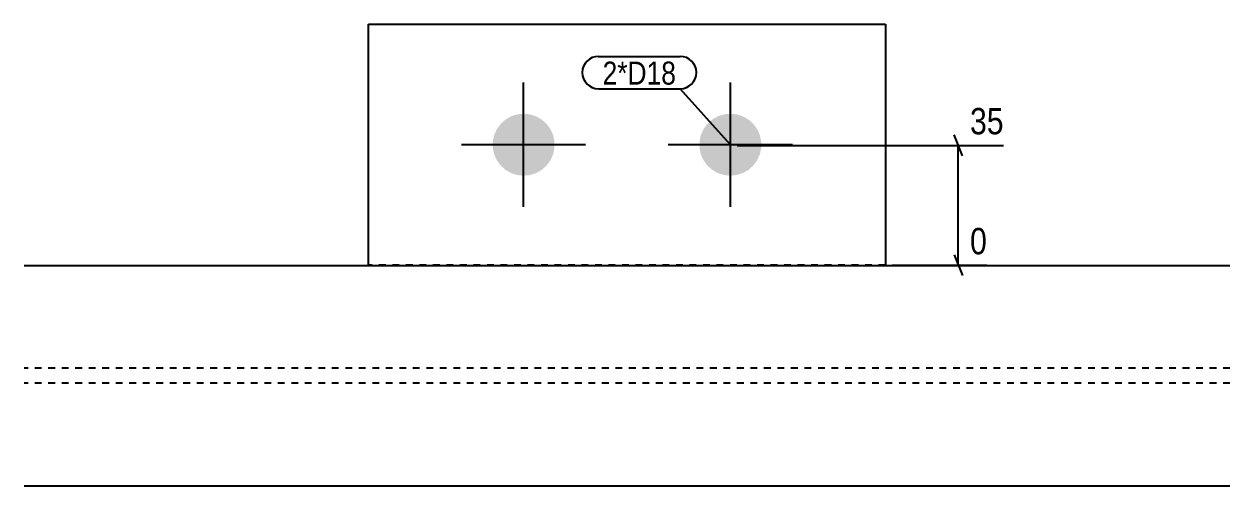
# Model space of a CAD drawing. Header units: millimetres. Extents: x -33 to 36484, y -31 to 896.
# Drawn here: x 12831.6 to 13181.6, y 7.8 to 141.8 of the extents above; entities that cross this region are included whole.
import ezdxf

# ---------------------------------------------------------------- set-up
doc = ezdxf.new("R2010")
doc.units = ezdxf.units.MM
doc.linetypes.add('DXK_LINE_DOT2', pattern=[3.9198, 1.9599, -1.9599])
for name, color, linetype in [('MÅLSÆTNING', 7, 'Continuous'), ('STÅL', 7, 'Continuous'), ('TEKST', 7, 'Continuous')]:
    doc.layers.add(name, color=color, linetype=linetype)
doc.styles.add('Arial Narrow', font='ARIALN.TTF', dxfattribs={"height": 0.2})

msp = doc.modelspace()

# ---------------------------------------------------------------- hatches: boundary and pattern name
at = {"layer": 'STÅL', "linetype": 'Continuous'}
for points in [[(12976.6, 115.81), (12978.47, 115.61), (12980.26, 115.03), (12981.89, 114.09), (12983.29, 112.83), (12984.4, 111.31), (12985.16, 109.59), (12985.55, 107.75), (12985.55, 105.87), (12985.16, 104.03), (12984.4, 102.31), (12983.29, 100.79), (12981.89, 99.53), (12980.26, 98.59), (12978.47, 98.01), (12976.6, 97.81), (12974.73, 98.01), (12972.94, 98.59), (12971.31, 99.53), (12969.92, 100.79), (12968.81, 102.31), (12968.04, 104.03), (12967.65, 105.87), (12967.65, 107.75), (12968.04, 109.59), (12968.81, 111.31), (12969.92, 112.83), (12971.31, 114.09), (12972.94, 115.03), (12974.73, 115.61)], [(13036.6, 115.81), (13038.47, 115.61), (13040.26, 115.03), (13041.89, 114.09), (13043.29, 112.83), (13044.4, 111.31), (13045.16, 109.59), (13045.55, 107.75), (13045.55, 105.87), (13045.16, 104.03), (13044.4, 102.31), (13043.29, 100.79), (13041.89, 99.53), (13040.26, 98.59), (13038.47, 98.01), (13036.6, 97.81), (13034.73, 98.01), (13032.94, 98.59), (13031.31, 99.53), (13029.92, 100.79), (13028.81, 102.31), (13028.04, 104.03), (13027.65, 105.87), (13027.65, 107.75), (13028.04, 109.59), (13028.81, 111.31), (13029.92, 112.83), (13031.31, 114.09), (13032.94, 115.03), (13034.73, 115.61)]]:
    msp.add_hatch(color=96, dxfattribs=at).paths.add_polyline_path(points)

# ---------------------------------------------------------------- linework, layer by layer
at = {"layer": 'MÅLSÆTNING', "color": 7, "linetype": 'Continuous'}
for p, q in [((13103.98, 103.63), (13101.58, 109.63)), ((13038.6, 106.63), (13115.93, 106.63)), ((13102.78, 71.81), (13102.78, 106.63)), ((13101.58, 74.81), (13103.98, 68.81)), ((13083.6, 71.81), (13111.05, 71.81))]:
    msp.add_line(p, q, dxfattribs=at)
at = {"layer": 'STÅL', "color": 2, "linetype": 'Continuous'}
for p, q in [((12931.6, 71.81), (12931.6, 141.81)), ((12931.6, 141.81), (13081.6, 141.81)), ((13081.6, 141.81), (13081.6, 71.81)), ((12831.6, 71.8), (13181.6, 71.8)), ((12831.6, 7.8), (13181.6, 7.8))]:
    msp.add_line(p, q, dxfattribs=at)
at = {"layer": 'STÅL', "color": 96, "linetype": 'Continuous'}
for p, q in [((12976.6, 88.82), (12976.6, 124.82)), ((13036.6, 88.82), (13036.6, 124.82)), ((12994.6, 106.82), (12958.6, 106.82)), ((13054.6, 106.82), (13018.6, 106.82))]:
    msp.add_line(p, q, dxfattribs=at)
at = {"layer": 'STÅL', "color": 7, "linetype": 'DXK_LINE_DOT2'}
for p, q in [((13081.6, 71.81), (12931.6, 71.81)), ((13181.6, 42), (12831.6, 42)), ((13181.6, 37.6), (12831.6, 37.6))]:
    msp.add_line(p, q, dxfattribs=at)

# ---------------------------------------------------------------- wipeouts: each hides what was drawn before it
at = {"color": 0}
msp.add_wipeout([(13020.85, 124.25), (13020.85, 131.25), (12999.53, 131.25), (12999.53, 124.25)], dxfattribs=at).dxf.layer = 'TEKST'

# ---------------------------------------------------------------- next in the draw order: wipeouts: each hides what was drawn before it
at = {"color": 0, "linetype": 'Continuous'}
for points in [[(13117.53, 108.23), (13117.53, 119.43), (13104.58, 119.43), (13104.58, 108.23)], [(13112.65, 73.41), (13112.65, 84.61), (13104.58, 84.61), (13104.58, 73.41)]]:
    msp.add_wipeout(points, dxfattribs=at).dxf.layer = 'MÅLSÆTNING'
at = {"color": 0}
msp.add_wipeout([(13020.85, 124.25), (13020.85, 131.25), (12999.53, 131.25), (12999.53, 124.25)], dxfattribs=at).dxf.layer = 'TEKST'

# ---------------------------------------------------------------- next in the draw order: linework, layer by layer
at = {"layer": 'TEKST', "color": 7, "linetype": 'Continuous'}
for p, q in [((12998.33, 132.45), (13022.05, 132.45)), ((12998.33, 123.05), (13022.05, 123.05)), ((13036.6, 106.82), (13022.05, 123.05))]:
    msp.add_line(p, q, dxfattribs=at)
for centre, start, end in [((12998.33, 127.75), 90, 270), ((13022.05, 127.75), 270, 90)]:
    msp.add_arc(centre, 4.7, start, end, dxfattribs=at)

# ---------------------------------------------------------------- next in the draw order: texts
at = {"layer": 'MÅLSÆTNING', "color": 3, "linetype": 'Continuous', "style": 'Arial Narrow'}
for s, height, p in [('35', 7.635, (13106.18, 109.83)), ('0', 7.64, (13106.18, 75.01))]:
    msp.add_text(s, height=height, dxfattribs=at).set_placement(p)
at = {"layer": 'TEKST', "color": 3, "style": 'Arial Narrow'}
msp.add_text('2*D18', height=6.681, dxfattribs=at).set_placement((12999.53, 124.25))

doc.saveas('drawing.dxf')
